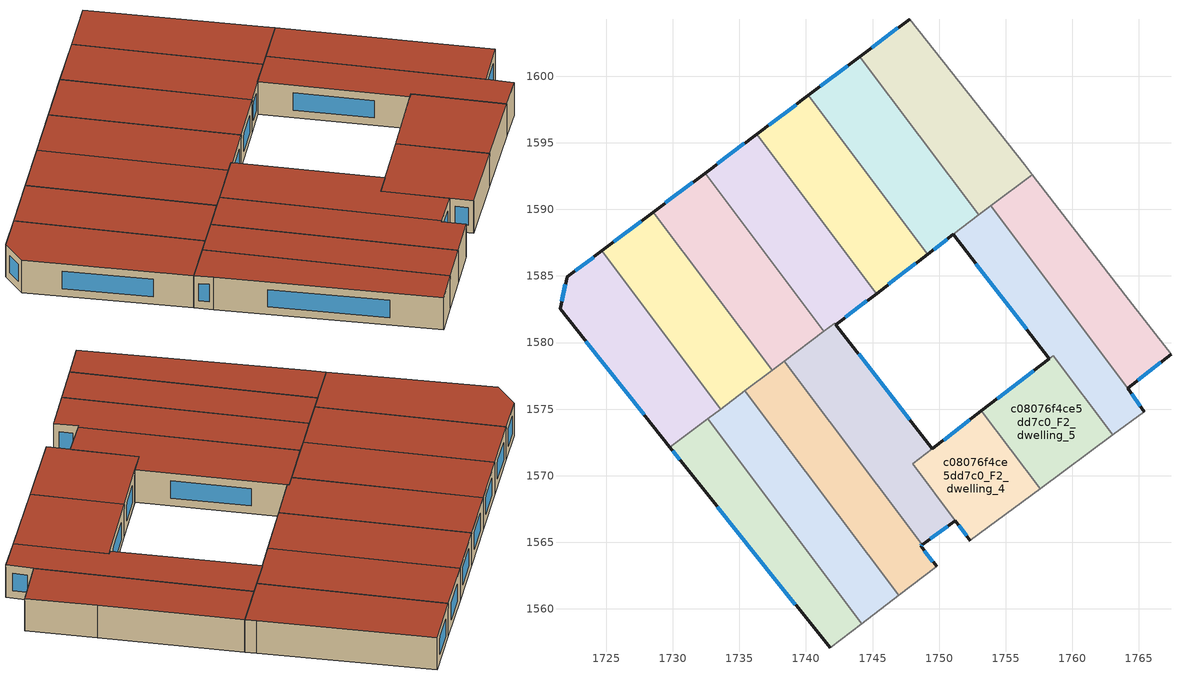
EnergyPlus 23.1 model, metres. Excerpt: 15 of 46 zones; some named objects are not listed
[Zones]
c08076f4ce5dd7c0_F2_dwelling_0
 floor to c08076f4ce5dd7c0_F1_dwelling_0 (EU_floor_Construction): 1732.62,1574.28 1744.19,1558.89 1741.81,1557.07 1730.74,1570.93 1729.78,1572.14 z6
 wall outside (EU_wall_Construction): 1729.78,1572.14 1730.74,1570.93 1741.81,1557.07 z6:9
 wall to c08076f4ce5dd7c0_F2_dwelling_1 (EU_wall_Construction): 1744.19,1558.89 1732.62,1574.28 z6:9
 wall adiabatic (EU_wall_Construction): 1741.81,1557.07 1744.19,1558.89 z6:9
 wall to c08076f4ce5dd7c0_F2_dwelling_8 (EU_wall_Construction): 1732.62,1574.28 1729.78,1572.14 z6:9
 window (EU_Window_Construction): 1733.34,1567.68 1739.21,1560.32 / 1730.01,1571.86 1730.52,1571.22 z6.7:8.3
 roof outside (EU_roof_Construction): 1744.19,1558.89 1732.62,1574.28 1729.78,1572.14 1730.74,1570.93 1741.81,1557.07 z9
c08076f4ce5dd7c0_F2_dwelling_1
 floor to c08076f4ce5dd7c0_F1_dwelling_1 (EU_floor_Construction): 1735.4,1576.37 1746.95,1561.01 1744.19,1558.89 1732.62,1574.28 z6
 wall to c08076f4ce5dd7c0_F2_dwelling_2 (EU_wall_Construction): 1746.95,1561.01 1735.4,1576.37 z6:9
 wall adiabatic (EU_wall_Construction): 1744.19,1558.89 1746.95,1561.01 z6:9
 wall to c08076f4ce5dd7c0_F2_dwelling_9 (EU_wall_Construction): 1735.4,1576.37 1733.59,1575.01 z6:9
 wall to c08076f4ce5dd7c0_F2_dwelling_8 (EU_wall_Construction): 1733.59,1575.01 1732.62,1574.28 z6:9
 roof outside (EU_roof_Construction): 1746.95,1561.01 1735.4,1576.37 1732.62,1574.28 1744.19,1558.89 z9
c08076f4ce5dd7c0_F2_dwelling_10
 floor to c08076f4ce5dd7c0_F1_dwelling_10 (EU_floor_Construction): 1732.42,1592.72 1741.35,1580.84 1737.47,1577.92 1728.54,1589.8 z6
 wall outside (EU_wall_Construction): 1732.42,1592.72 1728.54,1589.8 z6:9
 wall to c08076f4ce5dd7c0_F2_dwelling_11 (EU_wall_Construction): 1741.35,1580.84 1732.42,1592.72 z6:9
 wall to c08076f4ce5dd7c0_F2_dwelling_9 (EU_wall_Construction): 1728.54,1589.8 1737.47,1577.92 z6:9
 wall to c08076f4ce5dd7c0_F2_dwelling_3 (EU_wall_Construction): 1738.38,1578.61 1741.35,1580.84 z6:9
 wall to c08076f4ce5dd7c0_F2_dwelling_2 (EU_wall_Construction): 1737.47,1577.93 1738.38,1578.61 z6:9
 window (EU_Window_Construction): 1731.51,1592.04 1729.45,1590.49 z6.7:8.3
 roof outside (EU_roof_Construction): 1741.35,1580.84 1732.42,1592.72 1728.54,1589.8 1737.47,1577.92 z9
c08076f4ce5dd7c0_F2_dwelling_11
 floor to c08076f4ce5dd7c0_F1_dwelling_11 (EU_floor_Construction): 1736.29,1595.64 1745.23,1583.76 1745.29,1583.68 1742.25,1581.33 1742.16,1581.45 1741.35,1580.84 1732.42,1592.72 z6
 wall outside (EU_wall_Construction): 1742.25,1581.33 1745.29,1583.68 / 1736.29,1595.64 1732.42,1592.72 z6:9
 wall to c08076f4ce5dd7c0_F2_dwelling_12 (EU_wall_Construction): 1745.29,1583.68 1745.23,1583.76 1736.29,1595.64 z6:9
 wall to c08076f4ce5dd7c0_F2_dwelling_3 (EU_wall_Construction): 1741.35,1580.85 1742.16,1581.45 1742.25,1581.33 z6:9
 window (EU_Window_Construction): 1742.96,1581.88 1744.58,1583.13 / 1735.38,1594.96 1733.33,1593.41 z6.7:8.3
 roof outside (EU_roof_Construction): 1745.29,1583.68 1745.23,1583.76 1736.29,1595.64 1732.42,1592.72 1741.35,1580.84 1742.16,1581.45 1742.25,1581.33 z9
c08076f4ce5dd7c0_F2_dwelling_12
 floor to c08076f4ce5dd7c0_F1_dwelling_12 (EU_floor_Construction): 1740.17,1598.56 1749.1,1586.67 1749.13,1586.63 1745.29,1583.68 1745.23,1583.76 1736.29,1595.64 z6
 wall outside (EU_wall_Construction): 1745.29,1583.68 1749.13,1586.63 / 1740.17,1598.56 1736.29,1595.64 z6:9
 wall to c08076f4ce5dd7c0_F2_dwelling_13 (EU_wall_Construction): 1749.13,1586.63 1749.1,1586.67 1740.17,1598.56 z6:9
 window (EU_Window_Construction): 1746.19,1584.37 1748.23,1585.94 / 1739.26,1597.87 1737.2,1596.33 z6.7:8.3
 roof outside (EU_roof_Construction): 1749.13,1586.63 1749.1,1586.67 1740.17,1598.56 1736.29,1595.64 1745.23,1583.76 1745.29,1583.68 z9
c08076f4ce5dd7c0_F2_dwelling_13
 floor to c08076f4ce5dd7c0_F1_dwelling_13 (EU_floor_Construction): 1744.04,1601.47 1752.98,1589.59 1751.05,1588.13 1751.06,1588.12 1749.13,1586.64 1749.1,1586.67 1740.17,1598.56 z6
 wall outside (EU_wall_Construction): 1744.04,1601.47 1740.17,1598.56 / 1749.13,1586.64 1751.06,1588.12 z6:9
 wall to c08076f4ce5dd7c0_F2_dwelling_14 (EU_wall_Construction): 1752.98,1589.59 1744.04,1601.47 z6:9
 wall to c08076f4ce5dd7c0_F2_dwelling_6 (EU_wall_Construction): 1751.06,1588.12 1751.05,1588.13 1752.98,1589.59 z6:9
 window (EU_Window_Construction): 1743.13,1600.79 1741.08,1599.24 / 1749.58,1586.98 1750.61,1587.77 z6.7:8.3
 roof outside (EU_roof_Construction): 1751.06,1588.12 1751.05,1588.13 1752.98,1589.59 1744.04,1601.47 1740.17,1598.56 1749.1,1586.67 1749.13,1586.64 z9
c08076f4ce5dd7c0_F2_dwelling_14
 floor to c08076f4ce5dd7c0_F1_dwelling_14 (EU_floor_Construction): 1747.78,1604.29 1756.41,1593.34 1756.98,1592.6 1752.98,1589.59 1744.04,1601.47 z6
 wall outside (EU_wall_Construction): 1747.78,1604.29 1744.04,1601.47 z6:9
 wall adiabatic (EU_wall_Construction): 1756.98,1592.6 1756.41,1593.34 1747.78,1604.29 z6:9
 wall to c08076f4ce5dd7c0_F2_dwelling_7 (EU_wall_Construction): 1753.87,1590.26 1756.98,1592.6 z6:9
 wall to c08076f4ce5dd7c0_F2_dwelling_6 (EU_wall_Construction): 1752.98,1589.59 1753.87,1590.26 z6:9
 window (EU_Window_Construction): 1746.9,1603.63 1744.92,1602.14 z6.7:8.3
 roof outside (EU_roof_Construction): 1756.98,1592.6 1756.41,1593.34 1747.78,1604.29 1744.04,1601.47 1752.98,1589.59 z9
c08076f4ce5dd7c0_F2_dwelling_2
 floor to c08076f4ce5dd7c0_F1_dwelling_2 (EU_floor_Construction): 1738.38,1578.61 1748.74,1564.83 1748.62,1564.74 1749.81,1563.2 1749.79,1563.18 1746.95,1561.01 1735.4,1576.37 z6
 wall outside (EU_wall_Construction): 1749.81,1563.2 1748.62,1564.74 1748.74,1564.83 z6:9
 wall to c08076f4ce5dd7c0_F2_dwelling_3 (EU_wall_Construction): 1748.74,1564.83 1738.38,1578.61 z6:9
 wall adiabatic (EU_wall_Construction): 1746.95,1561.01 1749.79,1563.18 1749.81,1563.2 z6:9
 wall to c08076f4ce5dd7c0_F2_dwelling_9 (EU_wall_Construction): 1737.47,1577.93 1735.4,1576.37 z6:9
 window (EU_Window_Construction): 1748.64,1564.76 1748.71,1564.81 / 1749.53,1563.56 1748.9,1564.38 z6.7:8.3
 roof outside (EU_roof_Construction): 1749.79,1563.18 1749.81,1563.2 1748.62,1564.74 1748.74,1564.83 1738.38,1578.61 1735.4,1576.37 1746.95,1561.01 z9
c08076f4ce5dd7c0_F2_dwelling_3
 floor to c08076f4ce5dd7c0_F1_dwelling_3 (EU_floor_Construction): 1742.25,1581.33 1749.47,1572.01 1748.02,1570.9 1751.22,1566.63 1748.74,1564.83 1738.38,1578.61 1742.16,1581.45 z6
 wall outside (EU_wall_Construction): 1749.47,1572.01 1742.25,1581.33 / 1748.74,1564.83 1751.22,1566.63 z6:9
 wall to c08076f4ce5dd7c0_F2_dwelling_4 (EU_wall_Construction): 1751.22,1566.63 1748.02,1570.9 1749.47,1572.01 z6:9
 window (EU_Window_Construction): 1747.77,1574.2 1743.94,1579.14 / 1749.32,1565.25 1750.64,1566.21 z6.7:8.3
 roof outside (EU_roof_Construction): 1751.22,1566.63 1748.02,1570.9 1749.47,1572.01 1742.25,1581.33 1742.16,1581.45 1738.38,1578.61 1748.74,1564.83 z9
c08076f4ce5dd7c0_F2_dwelling_4
 floor to c08076f4ce5dd7c0_F1_dwelling_4 (EU_floor_Construction): 1753.17,1574.87 1757.57,1569.02 1752.34,1565.14 1752.33,1565.14 1751.22,1566.63 1748.02,1570.9 z6
 wall outside (EU_wall_Construction): 1751.22,1566.63 1752.33,1565.14 / 1753.17,1574.87 1749.47,1572.01 z6:9
 wall to c08076f4ce5dd7c0_F2_dwelling_5 (EU_wall_Construction): 1757.57,1569.02 1753.17,1574.87 z6:9
 wall adiabatic (EU_wall_Construction): 1752.33,1565.14 1752.34,1565.14 1757.57,1569.02 z6:9
 window (EU_Window_Construction): 1751.49,1566.28 1752.07,1565.49 / 1752.3,1574.2 1750.34,1572.68 z6.7:8.3
 roof outside (EU_roof_Construction): 1757.57,1569.02 1753.17,1574.87 1748.02,1570.9 1751.22,1566.63 1752.33,1565.14 1752.34,1565.14 z9
c08076f4ce5dd7c0_F2_dwelling_5
 floor to c08076f4ce5dd7c0_F1_dwelling_5 (EU_floor_Construction): 1758.56,1579.01 1763.03,1573.07 1757.57,1569.02 1753.17,1574.87 z6
 wall outside (EU_wall_Construction): 1758.28,1578.8 1753.17,1574.87 z6:9
 wall adiabatic (EU_wall_Construction): 1757.57,1569.02 1763.03,1573.07 z6:9
 wall to c08076f4ce5dd7c0_F2_dwelling_6 (EU_wall_Construction): 1763.03,1573.07 1758.56,1579.01 1758.28,1578.8 z6:9
 window (EU_Window_Construction): 1757.08,1577.87 1754.37,1575.79 z6.7:8.3
 roof outside (EU_roof_Construction): 1763.03,1573.07 1758.56,1579.01 1753.17,1574.87 1757.57,1569.02 z9
c08076f4ce5dd7c0_F2_dwelling_6
 floor to c08076f4ce5dd7c0_F1_dwelling_6 (EU_floor_Construction): 1753.87,1590.26 1764.15,1576.59 1765.4,1574.82 1763.03,1573.07 1758.56,1579.02 1758.28,1578.8 1751.06,1588.12 1751.05,1588.13 z6
 wall outside (EU_wall_Construction): 1765.4,1574.82 1764.15,1576.59 / 1751.06,1588.12 1758.28,1578.8 z6:9
 wall to c08076f4ce5dd7c0_F2_dwelling_7 (EU_wall_Construction): 1764.15,1576.59 1753.87,1590.26 z6:9
 wall adiabatic (EU_wall_Construction): 1763.03,1573.07 1765.4,1574.82 z6:9
 window (EU_Window_Construction): 1765.1,1575.23 1764.44,1576.17 / 1752.76,1585.93 1756.58,1580.99 z6.7:8.3
 roof outside (EU_roof_Construction): 1765.4,1574.82 1764.15,1576.59 1753.87,1590.26 1751.05,1588.13 1751.06,1588.12 1758.28,1578.8 1758.56,1579.02 1763.03,1573.07 z9
c08076f4ce5dd7c0_F2_dwelling_7
 floor to c08076f4ce5dd7c0_F1_dwelling_7 (EU_floor_Construction): 1763.97,1583.55 1767.41,1579.13 1764.15,1576.59 1753.87,1590.26 1756.98,1592.6 z6
 wall outside (EU_wall_Construction): 1764.15,1576.59 1767.41,1579.13 z6:9
 wall adiabatic (EU_wall_Construction): 1767.41,1579.13 1763.97,1583.55 1756.98,1592.6 z6:9
 window (EU_Window_Construction): 1764.91,1577.18 1766.64,1578.53 z6.7:8.3
 roof outside (EU_roof_Construction): 1767.41,1579.13 1763.97,1583.55 1756.98,1592.6 1753.87,1590.26 1764.15,1576.59 z9
c08076f4ce5dd7c0_F2_dwelling_8
 floor to c08076f4ce5dd7c0_F1_dwelling_8 (EU_floor_Construction): 1724.66,1586.88 1733.59,1575.01 1729.78,1572.14 1721.53,1582.55 1722.06,1584.92 z6
 wall outside (EU_wall_Construction): 1724.66,1586.88 1722.06,1584.92 1721.53,1582.55 1729.78,1572.14 z6:9
 wall to c08076f4ce5dd7c0_F2_dwelling_9 (EU_wall_Construction): 1733.59,1575.01 1724.66,1586.88 z6:9
 window (EU_Window_Construction): 1723.47,1580.11 1727.84,1574.59 / 1721.94,1584.37 1721.66,1583.11 / 1724.05,1586.42 1722.67,1585.38 z6.7:8.3
 roof outside (EU_roof_Construction): 1733.59,1575.01 1724.66,1586.88 1722.06,1584.92 1721.53,1582.55 1729.78,1572.14 z9
c08076f4ce5dd7c0_F2_dwelling_9
 floor to c08076f4ce5dd7c0_F1_dwelling_9 (EU_floor_Construction): 1728.54,1589.8 1737.47,1577.92 1733.59,1575.01 1724.66,1586.88 z6
 wall outside (EU_wall_Construction): 1728.54,1589.8 1724.66,1586.88 z6:9
 window (EU_Window_Construction): 1727.63,1589.12 1725.57,1587.57 z6.7:8.3
 roof outside (EU_roof_Construction): 1737.47,1577.92 1728.54,1589.8 1724.66,1586.88 1733.59,1575.01 z9
[Building]
EU S2 Campaign: North Axis=0; Terrain=City; Solar Distribution=FullExterior
[Site:Location]
Budapest.Ferenc.Liszt.Intl.AP: Latitude=47.437; Longitude=19.256; Time Zone=1; Elevation=185
[SizingPeriod:WeatherFileDays]
AnnualSizingPeriod: Begin Month=1; Begin Day of Month=1; End Month=12; End Day of Month=31; Day of Week for Start Day=Monday; Use Weather File Daylight Saving Period=No; Use Weather File Rain and Snow Indicators=No
[MATERIAL]
EU_InternalMass_Material: Roughness=MediumRough; Thickness=0.1; Conductivity=1; Density=1800; Specific Heat=900; Thermal Absorptance=0.9; Solar Absorptance=0.7; Visible Absorptance=0.7
[MATERIAL:NOMASS] Roughness=MediumRough; Thermal Absorptance=0.9; Solar Absorptance=0.7; Visible Absorptance=0.7
Name | Thermal Resistance
EU_wall_NoMass | 0.832559
EU_roof_NoMass | 1.39638
EU_floor_NoMass | 0.872794
[WINDOWMATERIAL:SIMPLEGLAZINGSYSTEM]
EU_Window_SimpleGlazing: UFactor=2.79869; Solar Heat Gain Coefficient=0.75; Visible Transmittance=0.75
[CONSTRUCTION]
EU_wall_Construction: EU_wall_NoMass
EU_roof_Construction: EU_roof_NoMass
EU_floor_Construction: EU_floor_NoMass
EU_Window_Construction: EU_Window_SimpleGlazing
EU_InternalMass_Construction: EU_InternalMass_Material
[ZONE] Type=1; Multiplier=1; Ceiling Height=autocalculate; Floor Area=autocalculate; Part of Total Floor Area=Yes
Name | Volume
c08076f4ce5dd7c0_F2_dwelling_0 | 189.305
c08076f4ce5dd7c0_F2_dwelling_1 | 200.863
c08076f4ce5dd7c0_F2_dwelling_10 | 216.558
c08076f4ce5dd7c0_F2_dwelling_11 | 217.589
c08076f4ce5dd7c0_F2_dwelling_12 | 217.319
c08076f4ce5dd7c0_F2_dwelling_13 | 216.57
c08076f4ce5dd7c0_F2_dwelling_14 | 216.371
c08076f4ce5dd7c0_F2_dwelling_2 | 213.643
c08076f4ce5dd7c0_F2_dwelling_3 | 221.586
c08076f4ce5dd7c0_F2_dwelling_4 | 141.654
c08076f4ce5dd7c0_F2_dwelling_5 | 150.49
c08076f4ce5dd7c0_F2_dwelling_6 | 189.018
c08076f4ce5dd7c0_F2_dwelling_7 | 205.152
c08076f4ce5dd7c0_F2_dwelling_8 | 216.362
c08076f4ce5dd7c0_F2_dwelling_9 | 216.373
[INTERNALMASS] Construction=EU_InternalMass_Construction
Name | Zone or ZoneList | Surface Area
c08076f4ce5dd7c0_F2_dwelling_0_EU_InternalMass | c08076f4ce5dd7c0_F2_dwelling_0 | 63.1017
c08076f4ce5dd7c0_F2_dwelling_1_EU_InternalMass | c08076f4ce5dd7c0_F2_dwelling_1 | 66.9512
c08076f4ce5dd7c0_F2_dwelling_2_EU_InternalMass | c08076f4ce5dd7c0_F2_dwelling_2 | 71.2158
c08076f4ce5dd7c0_F2_dwelling_3_EU_InternalMass | c08076f4ce5dd7c0_F2_dwelling_3 | 73.8654
c08076f4ce5dd7c0_F2_dwelling_4_EU_InternalMass | c08076f4ce5dd7c0_F2_dwelling_4 | 47.2173
c08076f4ce5dd7c0_F2_dwelling_5_EU_InternalMass | c08076f4ce5dd7c0_F2_dwelling_5 | 50.1817
c08076f4ce5dd7c0_F2_dwelling_6_EU_InternalMass | c08076f4ce5dd7c0_F2_dwelling_6 | 63.0069
c08076f4ce5dd7c0_F2_dwelling_7_EU_InternalMass | c08076f4ce5dd7c0_F2_dwelling_7 | 68.3838
c08076f4ce5dd7c0_F2_dwelling_8_EU_InternalMass | c08076f4ce5dd7c0_F2_dwelling_8 | 72.1205
c08076f4ce5dd7c0_F2_dwelling_9_EU_InternalMass | c08076f4ce5dd7c0_F2_dwelling_9 | 72.1244
c08076f4ce5dd7c0_F2_dwelling_10_EU_InternalMass | c08076f4ce5dd7c0_F2_dwelling_10 | 72.1824
c08076f4ce5dd7c0_F2_dwelling_11_EU_InternalMass | c08076f4ce5dd7c0_F2_dwelling_11 | 72.5327
c08076f4ce5dd7c0_F2_dwelling_12_EU_InternalMass | c08076f4ce5dd7c0_F2_dwelling_12 | 72.4935
c08076f4ce5dd7c0_F2_dwelling_13_EU_InternalMass | c08076f4ce5dd7c0_F2_dwelling_13 | 72.1898
c08076f4ce5dd7c0_F2_dwelling_14_EU_InternalMass | c08076f4ce5dd7c0_F2_dwelling_14 | 72.1234
[OTHEREQUIPMENT] Fuel Type=Electricity; Design Level Calculation Method=Watts/Area; Power per Zone Floor Area=1; Fraction Latent=0; Fraction Radiant=0; Fraction Lost=0; Carbon Dioxide Generation Rate=0; EndUse Subcategory=EU_Step8_InternalGains
Name | Zone or ZoneList or Space or SpaceList | Schedule
EU_Step8_InternalGain_c08076f4ce5dd7c0_F2_dwelling_0_f000 | c08076f4ce5dd7c0_F2_dwelling_0 | EU_Step8_GainSchedule_c08076f4ce5dd7c0_F2_dwelling_0_f000
EU_Step8_InternalGain_c08076f4ce5dd7c0_F2_dwelling_1_f000 | c08076f4ce5dd7c0_F2_dwelling_1 | EU_Step8_GainSchedule_c08076f4ce5dd7c0_F2_dwelling_1_f000
EU_Step8_InternalGain_c08076f4ce5dd7c0_F2_dwelling_2_f000 | c08076f4ce5dd7c0_F2_dwelling_2 | EU_Step8_GainSchedule_c08076f4ce5dd7c0_F2_dwelling_2_f000
EU_Step8_InternalGain_c08076f4ce5dd7c0_F2_dwelling_3_f000 | c08076f4ce5dd7c0_F2_dwelling_3 | EU_Step8_GainSchedule_c08076f4ce5dd7c0_F2_dwelling_3_f000
EU_Step8_InternalGain_c08076f4ce5dd7c0_F2_dwelling_4_f000 | c08076f4ce5dd7c0_F2_dwelling_4 | EU_Step8_GainSchedule_c08076f4ce5dd7c0_F2_dwelling_4_f000
EU_Step8_InternalGain_c08076f4ce5dd7c0_F2_dwelling_5_f000 | c08076f4ce5dd7c0_F2_dwelling_5 | EU_Step8_GainSchedule_c08076f4ce5dd7c0_F2_dwelling_5_f000
EU_Step8_InternalGain_c08076f4ce5dd7c0_F2_dwelling_6_f000 | c08076f4ce5dd7c0_F2_dwelling_6 | EU_Step8_GainSchedule_c08076f4ce5dd7c0_F2_dwelling_6_f000
EU_Step8_InternalGain_c08076f4ce5dd7c0_F2_dwelling_7_f000 | c08076f4ce5dd7c0_F2_dwelling_7 | EU_Step8_GainSchedule_c08076f4ce5dd7c0_F2_dwelling_7_f000
EU_Step8_InternalGain_c08076f4ce5dd7c0_F2_dwelling_8_f000 | c08076f4ce5dd7c0_F2_dwelling_8 | EU_Step8_GainSchedule_c08076f4ce5dd7c0_F2_dwelling_8_f000
EU_Step8_InternalGain_c08076f4ce5dd7c0_F2_dwelling_9_f000 | c08076f4ce5dd7c0_F2_dwelling_9 | EU_Step8_GainSchedule_c08076f4ce5dd7c0_F2_dwelling_9_f000
EU_Step8_InternalGain_c08076f4ce5dd7c0_F2_dwelling_10_f000 | c08076f4ce5dd7c0_F2_dwelling_10 | EU_Step8_GainSchedule_c08076f4ce5dd7c0_F2_dwelling_10_f000
EU_Step8_InternalGain_c08076f4ce5dd7c0_F2_dwelling_11_f000 | c08076f4ce5dd7c0_F2_dwelling_11 | EU_Step8_GainSchedule_c08076f4ce5dd7c0_F2_dwelling_11_f000
EU_Step8_InternalGain_c08076f4ce5dd7c0_F2_dwelling_12_f000 | c08076f4ce5dd7c0_F2_dwelling_12 | EU_Step8_GainSchedule_c08076f4ce5dd7c0_F2_dwelling_12_f000
EU_Step8_InternalGain_c08076f4ce5dd7c0_F2_dwelling_13_f000 | c08076f4ce5dd7c0_F2_dwelling_13 | EU_Step8_GainSchedule_c08076f4ce5dd7c0_F2_dwelling_13_f000
EU_Step8_InternalGain_c08076f4ce5dd7c0_F2_dwelling_14_f000 | c08076f4ce5dd7c0_F2_dwelling_14 | EU_Step8_GainSchedule_c08076f4ce5dd7c0_F2_dwelling_14_f000
[ZONEVENTILATION:DESIGNFLOWRATE] Schedule=EU_AlwaysOn; Design Flow Rate Calculation Method=AirChanges/Hour; Air Changes per Hour=0.475469; Ventilation Type=Natural; Fan Pressure Rise=0; Fan Total Efficiency=1; Constant Term Coefficient=1; Temperature Term Coefficient=0; Velocity Term Coefficient=0; Velocity Squared Term Coefficient=0; Minimum Indoor Temperature=-100; Maximum Indoor Temperature=100; Delta Temperature=-100; Minimum Outdoor Temperature=-100; Maximum Outdoor Temperature=100; Maximum Wind Speed=40
Name | Zone or ZoneList or Space or SpaceList
EU_ConstantAir_c08076f4ce5dd7c0_F2_dwelling_0 | c08076f4ce5dd7c0_F2_dwelling_0
EU_ConstantAir_c08076f4ce5dd7c0_F2_dwelling_1 | c08076f4ce5dd7c0_F2_dwelling_1
EU_ConstantAir_c08076f4ce5dd7c0_F2_dwelling_2 | c08076f4ce5dd7c0_F2_dwelling_2
EU_ConstantAir_c08076f4ce5dd7c0_F2_dwelling_3 | c08076f4ce5dd7c0_F2_dwelling_3
EU_ConstantAir_c08076f4ce5dd7c0_F2_dwelling_4 | c08076f4ce5dd7c0_F2_dwelling_4
EU_ConstantAir_c08076f4ce5dd7c0_F2_dwelling_5 | c08076f4ce5dd7c0_F2_dwelling_5
EU_ConstantAir_c08076f4ce5dd7c0_F2_dwelling_6 | c08076f4ce5dd7c0_F2_dwelling_6
EU_ConstantAir_c08076f4ce5dd7c0_F2_dwelling_7 | c08076f4ce5dd7c0_F2_dwelling_7
EU_ConstantAir_c08076f4ce5dd7c0_F2_dwelling_8 | c08076f4ce5dd7c0_F2_dwelling_8
EU_ConstantAir_c08076f4ce5dd7c0_F2_dwelling_9 | c08076f4ce5dd7c0_F2_dwelling_9
EU_ConstantAir_c08076f4ce5dd7c0_F2_dwelling_10 | c08076f4ce5dd7c0_F2_dwelling_10
EU_ConstantAir_c08076f4ce5dd7c0_F2_dwelling_11 | c08076f4ce5dd7c0_F2_dwelling_11
EU_ConstantAir_c08076f4ce5dd7c0_F2_dwelling_12 | c08076f4ce5dd7c0_F2_dwelling_12
EU_ConstantAir_c08076f4ce5dd7c0_F2_dwelling_13 | c08076f4ce5dd7c0_F2_dwelling_13
EU_ConstantAir_c08076f4ce5dd7c0_F2_dwelling_14 | c08076f4ce5dd7c0_F2_dwelling_14
[HVACTEMPLATE:ZONE:IDEALLOADSAIRSYSTEM] System Availability Schedule=EU_AlwaysOn; Maximum Heating Supply Air Temperature=50; Minimum Cooling Supply Air Temperature=13; Maximum Heating Supply Air Humidity Ratio=0.0156; Minimum Cooling Supply Air Humidity Ratio=0.0077; Heating Limit=NoLimit; Cooling Limit=NoLimit; Heating Availability Schedule=EU_AlwaysOn; Cooling Availability Schedule=EU_CoolingOff; Dehumidification Control Type=ConstantSensibleHeatRatio; Cooling Sensible Heat Ratio=0.7; Dehumidification Setpoint=60; Humidification Control Type=None; Humidification Setpoint=30; Outdoor Air Method=None; Outdoor Air Flow Rate per Person=0.00944; Outdoor Air Flow Rate per Zone Floor Area=0; Outdoor Air Flow Rate per Zone=0; Demand Controlled Ventilation Type=None; Outdoor Air Economizer Type=NoEconomizer; Heat Recovery Type=None; Sensible Heat Recovery Effectiveness=0.7; Latent Heat Recovery Effectiveness=0.65
Name | Template Thermostat
c08076f4ce5dd7c0_F2_dwelling_0 | EU_HeatOnly_c08076f4ce5dd7c0_F2_dwelling_0
c08076f4ce5dd7c0_F2_dwelling_1 | EU_HeatOnly_c08076f4ce5dd7c0_F2_dwelling_1
c08076f4ce5dd7c0_F2_dwelling_2 | EU_HeatOnly_c08076f4ce5dd7c0_F2_dwelling_2
c08076f4ce5dd7c0_F2_dwelling_3 | EU_HeatOnly_c08076f4ce5dd7c0_F2_dwelling_3
c08076f4ce5dd7c0_F2_dwelling_4 | EU_HeatOnly_c08076f4ce5dd7c0_F2_dwelling_4
c08076f4ce5dd7c0_F2_dwelling_5 | EU_HeatOnly_c08076f4ce5dd7c0_F2_dwelling_5
c08076f4ce5dd7c0_F2_dwelling_6 | EU_HeatOnly_c08076f4ce5dd7c0_F2_dwelling_6
c08076f4ce5dd7c0_F2_dwelling_7 | EU_HeatOnly_c08076f4ce5dd7c0_F2_dwelling_7
c08076f4ce5dd7c0_F2_dwelling_8 | EU_HeatOnly_c08076f4ce5dd7c0_F2_dwelling_8
c08076f4ce5dd7c0_F2_dwelling_9 | EU_HeatOnly_c08076f4ce5dd7c0_F2_dwelling_9
c08076f4ce5dd7c0_F2_dwelling_10 | EU_HeatOnly_c08076f4ce5dd7c0_F2_dwelling_10
c08076f4ce5dd7c0_F2_dwelling_11 | EU_HeatOnly_c08076f4ce5dd7c0_F2_dwelling_11
c08076f4ce5dd7c0_F2_dwelling_12 | EU_HeatOnly_c08076f4ce5dd7c0_F2_dwelling_12
c08076f4ce5dd7c0_F2_dwelling_13 | EU_HeatOnly_c08076f4ce5dd7c0_F2_dwelling_13
c08076f4ce5dd7c0_F2_dwelling_14 | EU_HeatOnly_c08076f4ce5dd7c0_F2_dwelling_14
[SIZING:ZONE] Zone Cooling Design Supply Air Temperature Input Method=SupplyAirTemperature; Zone Cooling Design Supply Air Temperature=13; Zone Heating Design Supply Air Temperature Input Method=SupplyAirTemperature; Zone Heating Design Supply Air Temperature=50; Zone Cooling Design Supply Air Humidity Ratio=0.008; Zone Heating Design Supply Air Humidity Ratio=0.008; Cooling Design Air Flow Method=DesignDay; Cooling Design Air Flow Rate=0; Cooling Minimum Air Flow per Zone Floor Area=0.000762; Cooling Minimum Air Flow=0; Cooling Minimum Air Flow Fraction=0.2; Heating Design Air Flow Method=DesignDay; Heating Design Air Flow Rate=0; Heating Maximum Air Flow per Zone Floor Area=0.002032; Heating Maximum Air Flow=0.141576; Heating Maximum Air Flow Fraction=0.3; Account for Dedicated Outdoor Air System=No; Dedicated Outdoor Air System Control Strategy=NeutralSupplyAir; Dedicated Outdoor Air Low Setpoint Temperature for Design=autosize; Dedicated Outdoor Air High Setpoint Temperature for Design=autosize; Zone Load Sizing Method=Sensible Load Only No Latent Load; Zone Latent Cooling Design Supply Air Humidity Ratio Input Method=HumidityRatioDifference; Zone Cooling Design Supply Air Humidity Ratio Difference=0.005; Zone Latent Heating Design Supply Air Humidity Ratio Input Method=HumidityRatioDifference; Zone Humidification Design Supply Air Humidity Ratio Difference=0.005
c08076f4ce5dd7c0_F2_dwelling_0; c08076f4ce5dd7c0_F2_dwelling_1; c08076f4ce5dd7c0_F2_dwelling_2; c08076f4ce5dd7c0_F2_dwelling_3; c08076f4ce5dd7c0_F2_dwelling_4; c08076f4ce5dd7c0_F2_dwelling_5; c08076f4ce5dd7c0_F2_dwelling_6; c08076f4ce5dd7c0_F2_dwelling_7; c08076f4ce5dd7c0_F2_dwelling_8; c08076f4ce5dd7c0_F2_dwelling_9; c08076f4ce5dd7c0_F2_dwelling_10; c08076f4ce5dd7c0_F2_dwelling_11; c08076f4ce5dd7c0_F2_dwelling_12; c08076f4ce5dd7c0_F2_dwelling_13; c08076f4ce5dd7c0_F2_dwelling_14
[SCHEDULE:CONSTANT]
Name | Hourly Value
EU_AlwaysOn | 1
EU_CoolingOff | 0
[SCHEDULE:FILE] Column Number=1; Rows to Skip at Top=0; Number of Hours of Data=8760; Column Separator=Comma; Interpolate to Timestep=No; Minutes per Item=60; Adjust Schedule for Daylight Savings=Yes
Name | File
EU_Step8_GainSchedule_c08076f4ce5dd7c0_F2_dwelling_0_f000 | ../../schedules/c08076f4ce5dd7c0/c08076f4ce5dd7c0_F2_dwelling_0_f000_gain.csv
EU_Step8_GainSchedule_c08076f4ce5dd7c0_F2_dwelling_1_f000 | ../../schedules/c08076f4ce5dd7c0/c08076f4ce5dd7c0_F2_dwelling_1_f000_gain.csv
EU_Step8_GainSchedule_c08076f4ce5dd7c0_F2_dwelling_2_f000 | ../../schedules/c08076f4ce5dd7c0/c08076f4ce5dd7c0_F2_dwelling_2_f000_gain.csv
EU_Step8_GainSchedule_c08076f4ce5dd7c0_F2_dwelling_3_f000 | ../../schedules/c08076f4ce5dd7c0/c08076f4ce5dd7c0_F2_dwelling_3_f000_gain.csv
EU_Step8_GainSchedule_c08076f4ce5dd7c0_F2_dwelling_4_f000 | ../../schedules/c08076f4ce5dd7c0/c08076f4ce5dd7c0_F2_dwelling_4_f000_gain.csv
EU_Step8_GainSchedule_c08076f4ce5dd7c0_F2_dwelling_5_f000 | ../../schedules/c08076f4ce5dd7c0/c08076f4ce5dd7c0_F2_dwelling_5_f000_gain.csv
EU_Step8_GainSchedule_c08076f4ce5dd7c0_F2_dwelling_6_f000 | ../../schedules/c08076f4ce5dd7c0/c08076f4ce5dd7c0_F2_dwelling_6_f000_gain.csv
EU_Step8_GainSchedule_c08076f4ce5dd7c0_F2_dwelling_7_f000 | ../../schedules/c08076f4ce5dd7c0/c08076f4ce5dd7c0_F2_dwelling_7_f000_gain.csv
EU_Step8_GainSchedule_c08076f4ce5dd7c0_F2_dwelling_8_f000 | ../../schedules/c08076f4ce5dd7c0/c08076f4ce5dd7c0_F2_dwelling_8_f000_gain.csv
EU_Step8_GainSchedule_c08076f4ce5dd7c0_F2_dwelling_9_f000 | ../../schedules/c08076f4ce5dd7c0/c08076f4ce5dd7c0_F2_dwelling_9_f000_gain.csv
EU_Step8_GainSchedule_c08076f4ce5dd7c0_F2_dwelling_10_f000 | ../../schedules/c08076f4ce5dd7c0/c08076f4ce5dd7c0_F2_dwelling_10_f000_gain.csv
EU_Step8_GainSchedule_c08076f4ce5dd7c0_F2_dwelling_11_f000 | ../../schedules/c08076f4ce5dd7c0/c08076f4ce5dd7c0_F2_dwelling_11_f000_gain.csv
EU_Step8_GainSchedule_c08076f4ce5dd7c0_F2_dwelling_12_f000 | ../../schedules/c08076f4ce5dd7c0/c08076f4ce5dd7c0_F2_dwelling_12_f000_gain.csv
EU_Step8_GainSchedule_c08076f4ce5dd7c0_F2_dwelling_13_f000 | ../../schedules/c08076f4ce5dd7c0/c08076f4ce5dd7c0_F2_dwelling_13_f000_gain.csv
EU_Step8_GainSchedule_c08076f4ce5dd7c0_F2_dwelling_14_f000 | ../../schedules/c08076f4ce5dd7c0/c08076f4ce5dd7c0_F2_dwelling_14_f000_gain.csv
